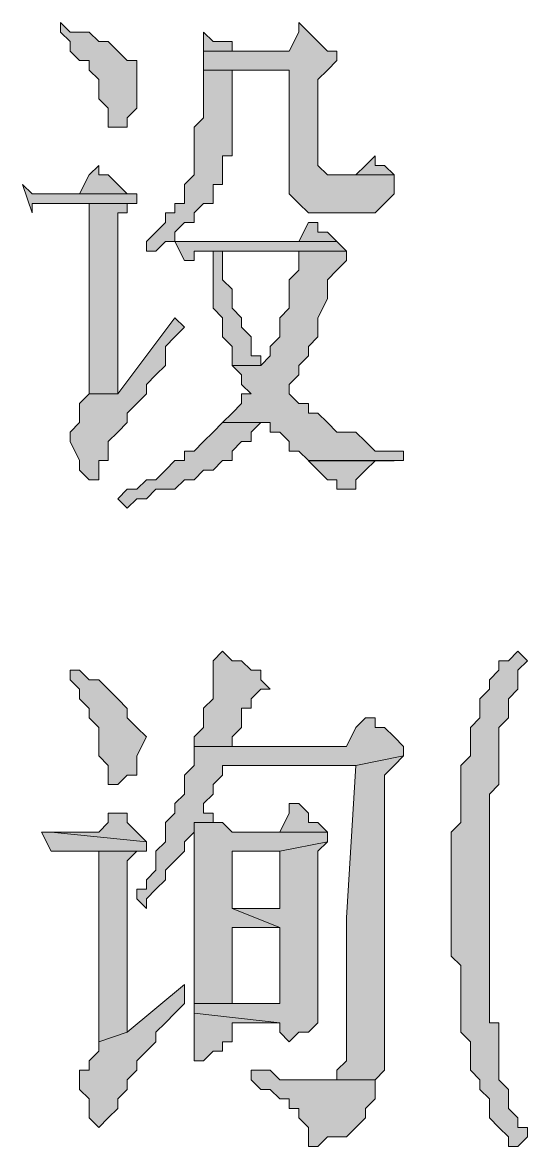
# Model space of a CAD drawing. Header units: millimetres. Extents: x 6 to 291, y 4 to 206.
# Drawn here: x 116.925 to 119.168, y 10.16 to 15.155 of the extents above; entities that cross this region are included whole.
import ezdxf

# ---------------------------------------------------------------- set-up
doc = ezdxf.new("R2010")
doc.units = ezdxf.units.MM
doc.layers.add('C00-00-00', color=7, linetype='Continuous')

msp = doc.modelspace()

# ---------------------------------------------------------------- hatches: boundary and pattern name
at = {"layer": 'C00-00-00'}
h = msp.add_hatch(color=256, dxfattribs=at)
h.dxf.hatch_style = 2
h.paths.add_polyline_path([(117.093999, 15.155341), (117.093999, 15.113008), (117.136333, 15.070674), (117.136333, 15.028341), (117.178666, 14.986008), (117.220999, 14.986008), (117.220999, 14.943674), (117.263333, 14.901341), (117.263333, 14.859008), (117.263333, 14.816674), (117.305666, 14.774341), (117.305666, 14.732008), (117.305666, 14.689674), (117.347999, 14.689674), (117.390333, 14.689674), (117.390333, 14.732008), (117.432666, 14.774341), (117.432666, 14.816674), (117.432666, 14.859008), (117.432666, 14.901341), (117.432666, 14.943674), (117.432666, 14.986008), (117.390333, 14.986008), (117.347999, 15.028341), (117.305666, 15.070674), (117.263333, 15.070674), (117.220999, 15.113008), (117.178666, 15.113008), (117.136333, 15.113008)])
h = msp.add_hatch(color=256, dxfattribs=at)
h.dxf.hatch_style = 2
h.paths.add_polyline_path([(118.152333, 15.155341), (118.152333, 15.113008), (118.109999, 15.028341), (117.728999, 15.028341), (117.728999, 14.986008), (117.728999, 14.943674), (118.109999, 14.943674), (118.109999, 14.393341), (118.152333, 14.351008), (118.194666, 14.308674), (118.490999, 14.308674), (118.533333, 14.351008), (118.575666, 14.393341), (118.575666, 14.478008), (118.363999, 14.478008), (118.279333, 14.478008), (118.236999, 14.520341), (118.236999, 14.901341), (118.279333, 14.943674), (118.321666, 14.986008), (118.321666, 15.028341), (118.279333, 15.028341), (118.236999, 15.070674), (118.194666, 15.113008)])
h = msp.add_hatch(color=256, dxfattribs=at)
h.dxf.hatch_style = 2
h.paths.add_polyline_path([(117.728998, 15.112999), (117.728998, 15.028332), (117.855998, 15.028332), (117.855998, 15.070665), (117.813664, 15.070665), (117.771331, 15.070665)])
h = msp.add_hatch(color=256, dxfattribs=at)
h.dxf.hatch_style = 2
h.paths.add_polyline_path([(117.728998, 14.943661), (117.728998, 14.731995), (117.686664, 14.689661), (117.686664, 14.520328), (117.686664, 14.477995), (117.644331, 14.435661), (117.644331, 14.393328), (117.644331, 14.350995), (117.601998, 14.350995), (117.601998, 14.308661), (117.559664, 14.308661), (117.559664, 14.266328), (117.517331, 14.223995), (117.474998, 14.181661), (117.474998, 14.139328), (117.517331, 14.139328), (117.559664, 14.181661), (117.601998, 14.181661), (117.601998, 14.223995), (117.644331, 14.266328), (117.686664, 14.266328), (117.686664, 14.308661), (117.728998, 14.350995), (117.771331, 14.350995), (117.771331, 14.393328), (117.771331, 14.435661), (117.813664, 14.435661), (117.813664, 14.477995), (117.813664, 14.520328), (117.813664, 14.562661), (117.855998, 14.562661), (117.855998, 14.689661), (117.855998, 14.731995), (117.855998, 14.943661), (118.109998, 14.943661)])
h = msp.add_hatch(color=256, dxfattribs=at)
h.dxf.hatch_style = 2
h.paths.add_polyline_path([(118.490999, 14.562677), (118.448666, 14.520343), (118.406332, 14.47801), (118.363999, 14.47801), (118.575666, 14.47801), (118.533332, 14.520343), (118.490999, 14.520343)])
h = msp.add_hatch(color=256, dxfattribs=at)
h.dxf.hatch_style = 2
h.paths.add_polyline_path([(117.263337, 14.520334), (117.221003, 14.478001), (117.17867, 14.393334), (117.009337, 14.393334), (117.43267, 14.393334), (117.390337, 14.393334), (117.348003, 14.435668), (117.30567, 14.478001), (117.263337, 14.478001)])
h = msp.add_hatch(color=256, dxfattribs=at)
h.dxf.hatch_style = 2
h.paths.add_polyline_path([(116.92467, 14.435666), (116.967003, 14.308666), (116.967003, 14.350999), (117.390337, 14.350999), (117.43267, 14.350999), (117.43267, 14.393333), (117.009337, 14.393333), (116.967003, 14.393333)])
h = msp.add_hatch(color=256, dxfattribs=at)
h.dxf.hatch_style = 2
h.paths.add_polyline_path([(117.390331, 14.350997), (117.220998, 14.350997), (117.220998, 13.546664), (117.220998, 13.504331), (117.347998, 13.504331), (117.347998, 14.308664), (117.390331, 14.308664)])
h = msp.add_hatch(color=256, dxfattribs=at)
h.dxf.hatch_style = 2
h.paths.add_polyline_path([(118.194667, 14.266329), (118.152334, 14.181662), (117.686667, 14.181662), (118.321667, 14.181662), (118.279334, 14.223995), (118.237, 14.223995), (118.237, 14.266329)])
h = msp.add_hatch(color=256, dxfattribs=at)
h.dxf.hatch_style = 2
h.paths.add_polyline_path([(117.602003, 14.181676), (117.644336, 14.09701), (117.68667, 14.09701), (117.68667, 14.139343), (118.364003, 14.139343), (118.32167, 14.181676), (117.68667, 14.181676)])
h = msp.add_hatch(color=256, dxfattribs=at)
h.dxf.hatch_style = 2
h.paths.add_polyline_path([(117.813666, 14.139334), (117.771333, 14.139334), (117.771333, 14.054667), (117.771333, 14.012334), (117.771333, 13.970001), (117.771333, 13.885334), (117.813666, 13.843001), (117.813666, 13.800667), (117.813666, 13.758334), (117.856, 13.716001), (117.856, 13.673667), (117.856, 13.631334), (117.983, 13.631334), (117.983, 13.673667), (117.940666, 13.673667), (117.940666, 13.716001), (117.940666, 13.758334), (117.898333, 13.800667), (117.898333, 13.843001), (117.856, 13.885334), (117.856, 13.927667), (117.856, 13.970001), (117.813666, 14.012334), (117.813666, 14.054667)])
h = msp.add_hatch(color=256, dxfattribs=at)
h.dxf.hatch_style = 2
h.paths.add_polyline_path([(118.363996, 14.139334), (118.152329, 14.139334), (118.152329, 14.097001), (118.152329, 14.054667), (118.109996, 14.012334), (118.109996, 13.970001), (118.109996, 13.927667), (118.109996, 13.885334), (118.067663, 13.843001), (118.067663, 13.800667), (118.067663, 13.758334), (118.025329, 13.716001), (118.025329, 13.673667), (117.982996, 13.631334), (117.855996, 13.631334), (117.898329, 13.589001), (117.898329, 13.546667), (117.940663, 13.504334), (117.898329, 13.504334), (117.898329, 13.462001), (117.855996, 13.419667), (117.813663, 13.377334), (118.025329, 13.377334), (118.025329, 13.335001), (118.067663, 13.335001), (118.109996, 13.292667), (118.109996, 13.250334), (118.152329, 13.250334), (118.194663, 13.208001), (118.617996, 13.208001), (118.617996, 13.250334), (118.575663, 13.250334), (118.533329, 13.250334), (118.490996, 13.250334), (118.448663, 13.292667), (118.406329, 13.335001), (118.363996, 13.335001), (118.321663, 13.335001), (118.279329, 13.377334), (118.236996, 13.419667), (118.194663, 13.419667), (118.194663, 13.462001), (118.152329, 13.462001), (118.109996, 13.504334), (118.109996, 13.546667), (118.152329, 13.589001), (118.152329, 13.631334), (118.194663, 13.673667), (118.194663, 13.716001), (118.236996, 13.758334), (118.236996, 13.800667), (118.236996, 13.843001), (118.279329, 13.927667), (118.279329, 13.970001), (118.279329, 14.012334), (118.321663, 14.054667), (118.363996, 14.097001)])
h = msp.add_hatch(color=256, dxfattribs=at)
h.dxf.hatch_style = 2
h.paths.add_polyline_path([(117.602003, 13.843002), (117.348003, 13.504335), (117.221003, 13.504335), (117.17867, 13.462002), (117.17867, 13.419669), (117.17867, 13.377335), (117.136336, 13.335002), (117.136336, 13.292669), (117.17867, 13.208002), (117.17867, 13.165669), (117.221003, 13.123335), (117.263336, 13.123335), (117.263336, 13.165669), (117.263336, 13.208002), (117.30567, 13.208002), (117.30567, 13.250335), (117.30567, 13.292669), (117.348003, 13.335002), (117.390336, 13.377335), (117.390336, 13.419669), (117.43267, 13.462002), (117.475003, 13.504335), (117.475003, 13.546669), (117.517336, 13.589002), (117.55967, 13.631335), (117.55967, 13.716002), (117.602003, 13.758335), (117.644336, 13.800669)])
h = msp.add_hatch(color=256, dxfattribs=at)
h.dxf.hatch_style = 2
h.paths.add_polyline_path([(117.813666, 13.377333), (117.771333, 13.334999), (117.729, 13.292666), (117.686666, 13.250333), (117.644333, 13.250333), (117.644333, 13.207999), (117.602, 13.207999), (117.559666, 13.165666), (117.517333, 13.123333), (117.475, 13.123333), (117.432666, 13.080999), (117.390333, 13.080999), (117.348, 13.038666), (117.390333, 12.996333), (117.432666, 13.038666), (117.475, 13.038666), (117.517333, 13.080999), (117.559666, 13.080999), (117.602, 13.080999), (117.644333, 13.123333), (117.686666, 13.123333), (117.729, 13.165666), (117.771333, 13.165666), (117.813666, 13.207999), (117.856, 13.207999), (117.856, 13.250333), (117.898333, 13.292666), (117.940666, 13.292666), (117.940666, 13.334999), (117.983, 13.377333), (118.025333, 13.377333)])
h = msp.add_hatch(color=256, dxfattribs=at)
h.dxf.hatch_style = 2
h.paths.add_polyline_path([(118.194667, 13.207995), (118.237, 13.165662), (118.279334, 13.123329), (118.321667, 13.123329), (118.321667, 13.080995), (118.364, 13.080995), (118.406334, 13.080995), (118.406334, 13.123329), (118.448667, 13.165662), (118.491, 13.207995), (118.575667, 13.207995)])
h = msp.add_hatch(color=256, dxfattribs=at)
h.dxf.hatch_style = 2
h.paths.add_polyline_path([(117.813666, 12.361342), (117.771333, 12.319008), (117.771333, 12.276675), (117.771333, 12.192008), (117.771333, 12.149675), (117.729, 12.107342), (117.729, 12.065008), (117.729, 12.022675), (117.686666, 11.980342), (117.686666, 11.938008), (117.856, 11.938008), (117.856, 11.980342), (117.898333, 12.022675), (117.898333, 12.065008), (117.898333, 12.107342), (117.940666, 12.107342), (117.940666, 12.149675), (117.983, 12.192008), (118.025333, 12.192008), (117.983, 12.234342), (117.983, 12.276675), (117.940666, 12.276675), (117.898333, 12.319008), (117.856, 12.319008)])
h = msp.add_hatch(color=256, dxfattribs=at)
h.dxf.hatch_style = 2
h.paths.add_polyline_path([(117.813666, 12.361342), (117.771333, 12.319008), (117.771333, 12.276675), (117.771333, 12.192008), (117.771333, 12.149675), (117.729, 12.107342), (117.729, 12.065008), (117.729, 12.022675), (117.686666, 11.980342), (117.686666, 11.938008), (117.856, 11.938008), (117.856, 11.980342), (117.898333, 12.022675), (117.898333, 12.065008), (117.898333, 12.107342), (117.940666, 12.107342), (117.940666, 12.149675), (117.983, 12.192008), (118.025333, 12.192008), (117.983, 12.234342), (117.983, 12.276675), (117.940666, 12.276675), (117.898333, 12.319008), (117.856, 12.319008)])
h = msp.add_hatch(color=256, dxfattribs=at)
h.dxf.hatch_style = 2
h.paths.add_polyline_path([(119.125997, 12.361342), (119.083664, 12.319008), (119.041331, 12.319008), (119.041331, 12.276675), (118.998997, 12.234342), (118.998997, 12.192008), (118.956664, 12.149675), (118.956664, 12.107342), (118.956664, 12.065008), (118.914331, 12.022675), (118.914331, 11.980342), (118.914331, 11.938008), (118.914331, 11.895675), (118.871997, 11.853342), (118.871997, 11.811008), (118.871997, 11.768675), (118.871997, 11.599342), (118.829664, 11.557008), (118.829664, 11.387675), (118.829664, 11.345342), (118.829664, 11.006675), (118.871997, 10.964342), (118.871997, 10.795008), (118.871997, 10.752675), (118.871997, 10.668008), (118.914331, 10.625675), (118.914331, 10.583342), (118.914331, 10.541008), (118.914331, 10.498675), (118.956664, 10.456342), (118.956664, 10.414008), (118.998997, 10.371675), (118.998997, 10.329342), (118.998997, 10.287008), (119.041331, 10.244675), (119.083664, 10.202342), (119.083664, 10.160008), (119.125997, 10.160008), (119.168331, 10.202342), (119.168331, 10.244675), (119.125997, 10.244675), (119.125997, 10.287008), (119.083664, 10.329342), (119.083664, 10.371675), (119.083664, 10.414008), (119.041331, 10.456342), (119.041331, 10.498675), (119.041331, 10.583342), (119.041331, 10.710342), (118.998997, 10.710342), (118.998997, 11.726342), (119.041331, 11.768675), (119.041331, 11.938008), (119.041331, 11.980342), (119.041331, 12.022675), (119.083664, 12.065008), (119.083664, 12.107342), (119.083664, 12.149675), (119.125997, 12.192008), (119.125997, 12.234342), (119.125997, 12.276675), (119.168331, 12.319008)])
h = msp.add_hatch(color=256, dxfattribs=at)
h.dxf.hatch_style = 2
h.paths.add_polyline_path([(119.125997, 12.361342), (119.083664, 12.319008), (119.041331, 12.319008), (119.041331, 12.276675), (118.998997, 12.234342), (118.998997, 12.192008), (118.956664, 12.149675), (118.956664, 12.107342), (118.956664, 12.065008), (118.914331, 12.022675), (118.914331, 11.980342), (118.914331, 11.938008), (118.914331, 11.895675), (118.871997, 11.853342), (118.871997, 11.811008), (118.871997, 11.768675), (118.871997, 11.599342), (118.829664, 11.557008), (118.829664, 11.387675), (118.829664, 11.345342), (118.829664, 11.006675), (118.871997, 10.964342), (118.871997, 10.795008), (118.871997, 10.752675), (118.871997, 10.668008), (118.914331, 10.625675), (118.914331, 10.583342), (118.914331, 10.541008), (118.914331, 10.498675), (118.956664, 10.456342), (118.956664, 10.414008), (118.998997, 10.371675), (118.998997, 10.329342), (118.998997, 10.287008), (119.041331, 10.244675), (119.083664, 10.202342), (119.083664, 10.160008), (119.125997, 10.160008), (119.168331, 10.202342), (119.168331, 10.244675), (119.125997, 10.244675), (119.125997, 10.287008), (119.083664, 10.329342), (119.083664, 10.371675), (119.083664, 10.414008), (119.041331, 10.456342), (119.041331, 10.498675), (119.041331, 10.583342), (119.041331, 10.710342), (118.998997, 10.710342), (118.998997, 11.726342), (119.041331, 11.768675), (119.041331, 11.938008), (119.041331, 11.980342), (119.041331, 12.022675), (119.083664, 12.065008), (119.083664, 12.107342), (119.083664, 12.149675), (119.125997, 12.192008), (119.125997, 12.234342), (119.125997, 12.276675), (119.168331, 12.319008)])
h = msp.add_hatch(color=256, dxfattribs=at)
h.dxf.hatch_style = 2
h.paths.add_polyline_path([(117.136334, 12.276673), (117.136334, 12.23434), (117.178667, 12.192006), (117.178667, 12.149673), (117.221, 12.10734), (117.221, 12.065006), (117.263334, 12.022673), (117.263334, 11.98034), (117.263334, 11.938006), (117.263334, 11.895673), (117.305667, 11.85334), (117.305667, 11.811006), (117.305667, 11.768673), (117.348, 11.768673), (117.390334, 11.811006), (117.432667, 11.811006), (117.432667, 11.85334), (117.432667, 11.895673), (117.475, 11.98034), (117.432667, 12.022673), (117.390334, 12.065006), (117.390334, 12.10734), (117.348, 12.149673), (117.305667, 12.192006), (117.263334, 12.23434), (117.221, 12.23434), (117.178667, 12.276673)])
h = msp.add_hatch(color=256, dxfattribs=at)
h.dxf.hatch_style = 2
h.paths.add_polyline_path([(117.136334, 12.276673), (117.136334, 12.23434), (117.178667, 12.192006), (117.178667, 12.149673), (117.221, 12.10734), (117.221, 12.065006), (117.263334, 12.022673), (117.263334, 11.98034), (117.263334, 11.938006), (117.263334, 11.895673), (117.305667, 11.85334), (117.305667, 11.811006), (117.305667, 11.768673), (117.348, 11.768673), (117.390334, 11.811006), (117.432667, 11.811006), (117.432667, 11.85334), (117.432667, 11.895673), (117.475, 11.98034), (117.432667, 12.022673), (117.390334, 12.065006), (117.390334, 12.10734), (117.348, 12.149673), (117.305667, 12.192006), (117.263334, 12.23434), (117.221, 12.23434), (117.178667, 12.276673)])
h = msp.add_hatch(color=256, dxfattribs=at)
h.dxf.hatch_style = 2
h.paths.add_polyline_path([(118.448665, 12.06501), (118.406331, 12.022676), (118.363998, 11.93801), (117.855998, 11.93801), (117.686665, 11.93801), (117.686665, 11.895676), (117.686665, 11.853343), (117.644331, 11.81101), (117.644331, 11.768676), (117.644331, 11.726343), (117.601998, 11.68401), (117.601998, 11.641676), (117.559665, 11.599343), (117.559665, 11.55701), (117.559665, 11.514676), (117.517331, 11.472343), (117.517331, 11.43001), (117.517331, 11.387676), (117.474998, 11.345343), (117.474998, 11.30301), (117.432665, 11.30301), (117.432665, 11.260676), (117.474998, 11.218343), (117.474998, 11.260676), (117.517331, 11.30301), (117.559665, 11.345343), (117.559665, 11.387676), (117.601998, 11.43001), (117.644331, 11.472343), (117.644331, 11.514676), (117.686665, 11.55701), (117.686665, 11.599343), (117.813665, 11.599343), (117.771331, 11.599343), (117.771331, 11.641676), (117.728998, 11.641676), (117.728998, 11.68401), (117.771331, 11.726343), (117.771331, 11.768676), (117.813665, 11.81101), (117.813665, 11.853343), (118.406331, 11.853343), (118.617998, 11.895676), (118.617998, 11.93801), (118.575665, 11.980343), (118.533331, 12.022676), (118.490998, 12.022676), (118.490998, 12.06501)])
h = msp.add_hatch(color=256, dxfattribs=at)
h.dxf.hatch_style = 2
h.paths.add_polyline_path([(118.448665, 12.06501), (118.406331, 12.022676), (118.363998, 11.93801), (117.855998, 11.93801), (117.686665, 11.93801), (117.686665, 11.895676), (117.686665, 11.853343), (117.644331, 11.81101), (117.644331, 11.768676), (117.644331, 11.726343), (117.601998, 11.68401), (117.601998, 11.641676), (117.559665, 11.599343), (117.559665, 11.55701), (117.559665, 11.514676), (117.517331, 11.472343), (117.517331, 11.43001), (117.517331, 11.387676), (117.474998, 11.345343), (117.474998, 11.30301), (117.432665, 11.30301), (117.432665, 11.260676), (117.474998, 11.218343), (117.474998, 11.260676), (117.517331, 11.30301), (117.559665, 11.345343), (117.559665, 11.387676), (117.601998, 11.43001), (117.644331, 11.472343), (117.644331, 11.514676), (117.686665, 11.55701), (117.686665, 11.599343), (117.813665, 11.599343), (117.771331, 11.599343), (117.771331, 11.641676), (117.728998, 11.641676), (117.728998, 11.68401), (117.771331, 11.726343), (117.771331, 11.768676), (117.813665, 11.81101), (117.813665, 11.853343), (118.406331, 11.853343), (118.617998, 11.895676), (118.617998, 11.93801), (118.575665, 11.980343), (118.533331, 12.022676), (118.490998, 12.022676), (118.490998, 12.06501)])
h = msp.add_hatch(color=256, dxfattribs=at)
h.dxf.hatch_style = 2
h.paths.add_polyline_path([(118.618002, 11.895672), (118.406335, 11.853339), (118.364002, 11.176006), (118.364002, 10.668006), (118.364002, 10.625672), (118.364002, 10.541006), (118.321669, 10.498672), (118.321669, 10.456339), (118.279335, 10.456339), (118.237002, 10.456339), (118.194669, 10.456339), (118.491002, 10.456339), (118.533335, 10.498672), (118.533335, 10.541006), (118.533335, 10.668006), (118.533335, 10.752672), (118.533335, 11.811006), (118.575669, 11.853339)])
h = msp.add_hatch(color=256, dxfattribs=at)
h.dxf.hatch_style = 2
h.paths.add_polyline_path([(118.618002, 11.895672), (118.406335, 11.853339), (118.364002, 11.176006), (118.364002, 10.668006), (118.364002, 10.625672), (118.364002, 10.541006), (118.321669, 10.498672), (118.321669, 10.456339), (118.279335, 10.456339), (118.237002, 10.456339), (118.194669, 10.456339), (118.491002, 10.456339), (118.533335, 10.498672), (118.533335, 10.541006), (118.533335, 10.668006), (118.533335, 10.752672), (118.533335, 11.811006), (118.575669, 11.853339)])
h = msp.add_hatch(color=256, dxfattribs=at)
h.dxf.hatch_style = 2
h.paths.add_polyline_path([(117.305663, 11.641666), (117.305663, 11.599333), (117.263329, 11.557), (117.051663, 11.557), (117.474996, 11.514666), (117.432663, 11.557), (117.390329, 11.599333), (117.390329, 11.641666), (117.347996, 11.641666)])
h = msp.add_hatch(color=256, dxfattribs=at)
h.dxf.hatch_style = 2
h.paths.add_polyline_path([(117.305663, 11.641666), (117.305663, 11.599333), (117.263329, 11.557), (117.051663, 11.557), (117.474996, 11.514666), (117.432663, 11.557), (117.390329, 11.599333), (117.390329, 11.641666), (117.347996, 11.641666)])
h = msp.add_hatch(color=256, dxfattribs=at)
h.dxf.hatch_style = 2
h.paths.add_polyline_path([(118.109998, 11.684009), (118.109998, 11.641675), (118.067665, 11.557009), (117.855998, 11.557009), (118.279332, 11.557009), (118.236998, 11.599342), (118.194665, 11.599342), (118.194665, 11.641675), (118.152332, 11.684009)])
h = msp.add_hatch(color=256, dxfattribs=at)
h.dxf.hatch_style = 2
h.paths.add_polyline_path([(118.109998, 11.684009), (118.109998, 11.641675), (118.067665, 11.557009), (117.855998, 11.557009), (118.279332, 11.557009), (118.236998, 11.599342), (118.194665, 11.599342), (118.194665, 11.641675), (118.152332, 11.684009)])
h = msp.add_hatch(color=256, dxfattribs=at)
h.dxf.hatch_style = 2
h.paths.add_polyline_path([(117.813666, 11.59934), (117.686666, 11.59934), (117.686666, 10.795007), (117.856, 10.795007), (117.856, 11.133674), (118.067666, 11.133674), (117.856, 11.21834), (117.856, 11.47234), (118.067666, 11.47234), (118.279333, 11.514674), (118.279333, 11.557007), (117.856, 11.557007)])
h = msp.add_hatch(color=256, dxfattribs=at)
h.dxf.hatch_style = 2
h.paths.add_polyline_path([(117.813666, 11.59934), (117.686666, 11.59934), (117.686666, 10.795007), (117.856, 10.795007), (117.856, 11.133674), (118.067666, 11.133674), (117.856, 11.21834), (117.856, 11.47234), (118.067666, 11.47234), (118.279333, 11.514674), (118.279333, 11.557007), (117.856, 11.557007)])
h = msp.add_hatch(color=256, dxfattribs=at)
h.dxf.hatch_style = 2
h.paths.add_polyline_path([(117.009331, 11.556998), (117.051664, 11.472331), (117.263331, 11.472331), (117.474997, 11.472331), (117.474997, 11.514665), (117.051664, 11.556998)])
h = msp.add_hatch(color=256, dxfattribs=at)
h.dxf.hatch_style = 2
h.paths.add_polyline_path([(117.009331, 11.556998), (117.051664, 11.472331), (117.263331, 11.472331), (117.474997, 11.472331), (117.474997, 11.514665), (117.051664, 11.556998)])
h = msp.add_hatch(color=256, dxfattribs=at)
h.dxf.hatch_style = 2
h.paths.add_polyline_path([(118.279336, 11.514672), (118.067669, 11.472338), (118.067669, 11.218338), (117.856002, 11.218338), (118.067669, 11.133672), (118.067669, 10.795005), (117.856002, 10.795005), (117.686669, 10.795005), (117.686669, 10.752672), (118.067669, 10.710338), (118.067669, 10.668005), (118.110002, 10.625672), (118.152336, 10.668005), (118.194669, 10.668005), (118.237002, 10.710338), (118.237002, 11.472338)])
h = msp.add_hatch(color=256, dxfattribs=at)
h.dxf.hatch_style = 2
h.paths.add_polyline_path([(118.279336, 11.514672), (118.067669, 11.472338), (118.067669, 11.218338), (117.856002, 11.218338), (118.067669, 11.133672), (118.067669, 10.795005), (117.856002, 10.795005), (117.686669, 10.795005), (117.686669, 10.752672), (118.067669, 10.710338), (118.067669, 10.668005), (118.110002, 10.625672), (118.152336, 10.668005), (118.194669, 10.668005), (118.237002, 10.710338), (118.237002, 11.472338)])
h = msp.add_hatch(color=256, dxfattribs=at)
h.dxf.hatch_style = 2
h.paths.add_polyline_path([(117.475, 11.472329), (117.263333, 11.472329), (117.263333, 10.625663), (117.390333, 10.667996), (117.390333, 11.429996), (117.432667, 11.472329)])
h = msp.add_hatch(color=256, dxfattribs=at)
h.dxf.hatch_style = 2
h.paths.add_polyline_path([(117.475, 11.472329), (117.263333, 11.472329), (117.263333, 10.625663), (117.390333, 10.667996), (117.390333, 11.429996), (117.432667, 11.472329)])
h = msp.add_hatch(color=256, dxfattribs=at)
h.dxf.hatch_style = 2
h.paths.add_polyline_path([(117.644337, 10.879665), (117.390337, 10.667999), (117.263337, 10.625665), (117.263337, 10.583332), (117.221004, 10.540999), (117.221004, 10.498665), (117.178671, 10.498665), (117.178671, 10.456332), (117.178671, 10.413999), (117.221004, 10.371665), (117.221004, 10.329332), (117.221004, 10.286999), (117.263337, 10.244665), (117.305671, 10.286999), (117.348004, 10.329332), (117.348004, 10.371665), (117.390337, 10.413999), (117.390337, 10.456332), (117.432671, 10.498665), (117.432671, 10.540999), (117.475004, 10.583332), (117.517337, 10.625665), (117.517337, 10.667999), (117.559671, 10.710332), (117.602004, 10.752665), (117.644337, 10.794999), (117.644337, 10.837332)])
h = msp.add_hatch(color=256, dxfattribs=at)
h.dxf.hatch_style = 2
h.paths.add_polyline_path([(117.644337, 10.879665), (117.390337, 10.667999), (117.263337, 10.625665), (117.263337, 10.583332), (117.221004, 10.540999), (117.221004, 10.498665), (117.178671, 10.498665), (117.178671, 10.456332), (117.178671, 10.413999), (117.221004, 10.371665), (117.221004, 10.329332), (117.221004, 10.286999), (117.263337, 10.244665), (117.305671, 10.286999), (117.348004, 10.329332), (117.348004, 10.371665), (117.390337, 10.413999), (117.390337, 10.456332), (117.432671, 10.498665), (117.432671, 10.540999), (117.475004, 10.583332), (117.517337, 10.625665), (117.517337, 10.667999), (117.559671, 10.710332), (117.602004, 10.752665), (117.644337, 10.794999), (117.644337, 10.837332)])
h = msp.add_hatch(color=256, dxfattribs=at)
h.dxf.hatch_style = 2
h.paths.add_polyline_path([(117.686663, 10.75267), (117.686663, 10.62567), (117.686663, 10.583337), (117.686663, 10.541004), (117.728997, 10.541004), (117.77133, 10.583337), (117.813663, 10.583337), (117.813663, 10.62567), (117.855997, 10.62567), (117.855997, 10.710337), (118.067663, 10.710337)])
h = msp.add_hatch(color=256, dxfattribs=at)
h.dxf.hatch_style = 2
h.paths.add_polyline_path([(117.686663, 10.75267), (117.686663, 10.62567), (117.686663, 10.583337), (117.686663, 10.541004), (117.728997, 10.541004), (117.77133, 10.583337), (117.813663, 10.583337), (117.813663, 10.62567), (117.855997, 10.62567), (117.855997, 10.710337), (118.067663, 10.710337)])
h = msp.add_hatch(color=256, dxfattribs=at)
h.dxf.hatch_style = 2
h.paths.add_polyline_path([(117.940669, 10.498665), (117.940669, 10.456331), (117.983003, 10.413998), (118.025336, 10.413998), (118.067669, 10.371665), (118.110003, 10.371665), (118.110003, 10.329331), (118.152336, 10.329331), (118.152336, 10.286998), (118.194669, 10.244665), (118.194669, 10.202331), (118.194669, 10.159998), (118.237003, 10.159998), (118.279336, 10.202331), (118.321669, 10.202331), (118.364003, 10.202331), (118.406336, 10.244665), (118.448669, 10.286998), (118.448669, 10.329331), (118.491003, 10.371665), (118.491003, 10.413998), (118.491003, 10.456331), (118.152336, 10.456331), (118.110003, 10.456331), (118.067669, 10.456331), (118.025336, 10.498665)])
h = msp.add_hatch(color=256, dxfattribs=at)
h.dxf.hatch_style = 2
h.paths.add_polyline_path([(117.940669, 10.498665), (117.940669, 10.456331), (117.983003, 10.413998), (118.025336, 10.413998), (118.067669, 10.371665), (118.110003, 10.371665), (118.110003, 10.329331), (118.152336, 10.329331), (118.152336, 10.286998), (118.194669, 10.244665), (118.194669, 10.202331), (118.194669, 10.159998), (118.237003, 10.159998), (118.279336, 10.202331), (118.321669, 10.202331), (118.364003, 10.202331), (118.406336, 10.244665), (118.448669, 10.286998), (118.448669, 10.329331), (118.491003, 10.371665), (118.491003, 10.413998), (118.491003, 10.456331), (118.152336, 10.456331), (118.110003, 10.456331), (118.067669, 10.456331), (118.025336, 10.498665)])

# ---------------------------------------------------------------- linework, layer by layer
at = {"layer": 'C00-00-00', "lineweight": 13}
for points in [[(117.093999, 15.155341), (117.093999, 15.113008), (117.136333, 15.070674), (117.136333, 15.028341), (117.178666, 14.986008), (117.220999, 14.986008), (117.220999, 14.943674), (117.263333, 14.901341), (117.263333, 14.859008), (117.263333, 14.816674), (117.305666, 14.774341), (117.305666, 14.732008), (117.305666, 14.689674), (117.347999, 14.689674), (117.390333, 14.689674), (117.390333, 14.732008), (117.432666, 14.774341), (117.432666, 14.816674), (117.432666, 14.859008), (117.432666, 14.901341), (117.432666, 14.943674), (117.432666, 14.986008), (117.390333, 14.986008), (117.347999, 15.028341), (117.305666, 15.070674), (117.263333, 15.070674), (117.220999, 15.113008), (117.178666, 15.113008), (117.136333, 15.113008)], [(118.152333, 15.155341), (118.152333, 15.113008), (118.109999, 15.028341), (117.728999, 15.028341), (117.728999, 14.986008), (117.728999, 14.943674), (118.109999, 14.943674), (118.109999, 14.393341), (118.152333, 14.351008), (118.194666, 14.308674), (118.490999, 14.308674), (118.533333, 14.351008), (118.575666, 14.393341), (118.575666, 14.478008), (118.363999, 14.478008), (118.279333, 14.478008), (118.236999, 14.520341), (118.236999, 14.901341), (118.279333, 14.943674), (118.321666, 14.986008), (118.321666, 15.028341), (118.279333, 15.028341), (118.236999, 15.070674), (118.194666, 15.113008)], [(117.728998, 15.112999), (117.728998, 15.028332), (117.855998, 15.028332), (117.855998, 15.070665), (117.813664, 15.070665), (117.771331, 15.070665)], [(117.728998, 14.943661), (117.728998, 14.731995), (117.686664, 14.689661), (117.686664, 14.520328), (117.686664, 14.477995), (117.644331, 14.435661), (117.644331, 14.393328), (117.644331, 14.350995), (117.601998, 14.350995), (117.601998, 14.308661), (117.559664, 14.308661), (117.559664, 14.266328), (117.517331, 14.223995), (117.474998, 14.181661), (117.474998, 14.139328), (117.517331, 14.139328), (117.559664, 14.181661), (117.601998, 14.181661), (117.601998, 14.223995), (117.644331, 14.266328), (117.686664, 14.266328), (117.686664, 14.308661), (117.728998, 14.350995), (117.771331, 14.350995), (117.771331, 14.393328), (117.771331, 14.435661), (117.813664, 14.435661), (117.813664, 14.477995), (117.813664, 14.520328), (117.813664, 14.562661), (117.855998, 14.562661), (117.855998, 14.689661), (117.855998, 14.731995), (117.855998, 14.943661), (118.109998, 14.943661)], [(118.490999, 14.562677), (118.448666, 14.520343), (118.406332, 14.47801), (118.363999, 14.47801), (118.575666, 14.47801), (118.533332, 14.520343), (118.490999, 14.520343)], [(117.263337, 14.520334), (117.221003, 14.478001), (117.17867, 14.393334), (117.009337, 14.393334), (117.43267, 14.393334), (117.390337, 14.393334), (117.348003, 14.435668), (117.30567, 14.478001), (117.263337, 14.478001)], [(116.92467, 14.435666), (116.967003, 14.308666), (116.967003, 14.350999), (117.390337, 14.350999), (117.43267, 14.350999), (117.43267, 14.393333), (117.009337, 14.393333), (116.967003, 14.393333)], [(117.390331, 14.350997), (117.220998, 14.350997), (117.220998, 13.546664), (117.220998, 13.504331), (117.347998, 13.504331), (117.347998, 14.308664), (117.390331, 14.308664)], [(118.194667, 14.266329), (118.152334, 14.181662), (117.686667, 14.181662), (118.321667, 14.181662), (118.279334, 14.223995), (118.237, 14.223995), (118.237, 14.266329)], [(117.602003, 14.181676), (117.644336, 14.09701), (117.68667, 14.09701), (117.68667, 14.139343), (118.364003, 14.139343), (118.32167, 14.181676), (117.68667, 14.181676)], [(117.813666, 14.139334), (117.771333, 14.139334), (117.771333, 14.054667), (117.771333, 14.012334), (117.771333, 13.970001), (117.771333, 13.885334), (117.813666, 13.843001), (117.813666, 13.800667), (117.813666, 13.758334), (117.856, 13.716001), (117.856, 13.673667), (117.856, 13.631334), (117.983, 13.631334), (117.983, 13.673667), (117.940666, 13.673667), (117.940666, 13.716001), (117.940666, 13.758334), (117.898333, 13.800667), (117.898333, 13.843001), (117.856, 13.885334), (117.856, 13.927667), (117.856, 13.970001), (117.813666, 14.012334), (117.813666, 14.054667)], [(118.363996, 14.139334), (118.152329, 14.139334), (118.152329, 14.097001), (118.152329, 14.054667), (118.109996, 14.012334), (118.109996, 13.970001), (118.109996, 13.927667), (118.109996, 13.885334), (118.067663, 13.843001), (118.067663, 13.800667), (118.067663, 13.758334), (118.025329, 13.716001), (118.025329, 13.673667), (117.982996, 13.631334), (117.855996, 13.631334), (117.898329, 13.589001), (117.898329, 13.546667), (117.940663, 13.504334), (117.898329, 13.504334), (117.898329, 13.462001), (117.855996, 13.419667), (117.813663, 13.377334), (118.025329, 13.377334), (118.025329, 13.335001), (118.067663, 13.335001), (118.109996, 13.292667), (118.109996, 13.250334), (118.152329, 13.250334), (118.194663, 13.208001), (118.617996, 13.208001), (118.617996, 13.250334), (118.575663, 13.250334), (118.533329, 13.250334), (118.490996, 13.250334), (118.448663, 13.292667), (118.406329, 13.335001), (118.363996, 13.335001), (118.321663, 13.335001), (118.279329, 13.377334), (118.236996, 13.419667), (118.194663, 13.419667), (118.194663, 13.462001), (118.152329, 13.462001), (118.109996, 13.504334), (118.109996, 13.546667), (118.152329, 13.589001), (118.152329, 13.631334), (118.194663, 13.673667), (118.194663, 13.716001), (118.236996, 13.758334), (118.236996, 13.800667), (118.236996, 13.843001), (118.279329, 13.927667), (118.279329, 13.970001), (118.279329, 14.012334), (118.321663, 14.054667), (118.363996, 14.097001)], [(117.602003, 13.843002), (117.348003, 13.504335), (117.221003, 13.504335), (117.17867, 13.462002), (117.17867, 13.419669), (117.17867, 13.377335), (117.136336, 13.335002), (117.136336, 13.292669), (117.17867, 13.208002), (117.17867, 13.165669), (117.221003, 13.123335), (117.263336, 13.123335), (117.263336, 13.165669), (117.263336, 13.208002), (117.30567, 13.208002), (117.30567, 13.250335), (117.30567, 13.292669), (117.348003, 13.335002), (117.390336, 13.377335), (117.390336, 13.419669), (117.43267, 13.462002), (117.475003, 13.504335), (117.475003, 13.546669), (117.517336, 13.589002), (117.55967, 13.631335), (117.55967, 13.716002), (117.602003, 13.758335), (117.644336, 13.800669)], [(117.813666, 13.377333), (117.771333, 13.334999), (117.729, 13.292666), (117.686666, 13.250333), (117.644333, 13.250333), (117.644333, 13.207999), (117.602, 13.207999), (117.559666, 13.165666), (117.517333, 13.123333), (117.475, 13.123333), (117.432666, 13.080999), (117.390333, 13.080999), (117.348, 13.038666), (117.390333, 12.996333), (117.432666, 13.038666), (117.475, 13.038666), (117.517333, 13.080999), (117.559666, 13.080999), (117.602, 13.080999), (117.644333, 13.123333), (117.686666, 13.123333), (117.729, 13.165666), (117.771333, 13.165666), (117.813666, 13.207999), (117.856, 13.207999), (117.856, 13.250333), (117.898333, 13.292666), (117.940666, 13.292666), (117.940666, 13.334999), (117.983, 13.377333), (118.025333, 13.377333)], [(118.194667, 13.207995), (118.237, 13.165662), (118.279334, 13.123329), (118.321667, 13.123329), (118.321667, 13.080995), (118.364, 13.080995), (118.406334, 13.080995), (118.406334, 13.123329), (118.448667, 13.165662), (118.491, 13.207995), (118.575667, 13.207995)], [(117.813666, 12.361342), (117.771333, 12.319008), (117.771333, 12.276675), (117.771333, 12.192008), (117.771333, 12.149675), (117.729, 12.107342), (117.729, 12.065008), (117.729, 12.022675), (117.686666, 11.980342), (117.686666, 11.938008), (117.856, 11.938008), (117.856, 11.980342), (117.898333, 12.022675), (117.898333, 12.065008), (117.898333, 12.107342), (117.940666, 12.107342), (117.940666, 12.149675), (117.983, 12.192008), (118.025333, 12.192008), (117.983, 12.234342), (117.983, 12.276675), (117.940666, 12.276675), (117.898333, 12.319008), (117.856, 12.319008)], [(117.813666, 12.361342), (117.771333, 12.319008), (117.771333, 12.276675), (117.771333, 12.192008), (117.771333, 12.149675), (117.729, 12.107342), (117.729, 12.065008), (117.729, 12.022675), (117.686666, 11.980342), (117.686666, 11.938008), (117.856, 11.938008), (117.856, 11.980342), (117.898333, 12.022675), (117.898333, 12.065008), (117.898333, 12.107342), (117.940666, 12.107342), (117.940666, 12.149675), (117.983, 12.192008), (118.025333, 12.192008), (117.983, 12.234342), (117.983, 12.276675), (117.940666, 12.276675), (117.898333, 12.319008), (117.856, 12.319008)], [(119.125997, 12.361342), (119.083664, 12.319008), (119.041331, 12.319008), (119.041331, 12.276675), (118.998997, 12.234342), (118.998997, 12.192008), (118.956664, 12.149675), (118.956664, 12.107342), (118.956664, 12.065008), (118.914331, 12.022675), (118.914331, 11.980342), (118.914331, 11.938008), (118.914331, 11.895675), (118.871997, 11.853342), (118.871997, 11.811008), (118.871997, 11.768675), (118.871997, 11.599342), (118.829664, 11.557008), (118.829664, 11.387675), (118.829664, 11.345342), (118.829664, 11.006675), (118.871997, 10.964342), (118.871997, 10.795008), (118.871997, 10.752675), (118.871997, 10.668008), (118.914331, 10.625675), (118.914331, 10.583342), (118.914331, 10.541008), (118.914331, 10.498675), (118.956664, 10.456342), (118.956664, 10.414008), (118.998997, 10.371675), (118.998997, 10.329342), (118.998997, 10.287008), (119.041331, 10.244675), (119.083664, 10.202342), (119.083664, 10.160008), (119.125997, 10.160008), (119.168331, 10.202342), (119.168331, 10.244675), (119.125997, 10.244675), (119.125997, 10.287008), (119.083664, 10.329342), (119.083664, 10.371675), (119.083664, 10.414008), (119.041331, 10.456342), (119.041331, 10.498675), (119.041331, 10.583342), (119.041331, 10.710342), (118.998997, 10.710342), (118.998997, 11.726342), (119.041331, 11.768675), (119.041331, 11.938008), (119.041331, 11.980342), (119.041331, 12.022675), (119.083664, 12.065008), (119.083664, 12.107342), (119.083664, 12.149675), (119.125997, 12.192008), (119.125997, 12.234342), (119.125997, 12.276675), (119.168331, 12.319008)], [(119.125997, 12.361342), (119.083664, 12.319008), (119.041331, 12.319008), (119.041331, 12.276675), (118.998997, 12.234342), (118.998997, 12.192008), (118.956664, 12.149675), (118.956664, 12.107342), (118.956664, 12.065008), (118.914331, 12.022675), (118.914331, 11.980342), (118.914331, 11.938008), (118.914331, 11.895675), (118.871997, 11.853342), (118.871997, 11.811008), (118.871997, 11.768675), (118.871997, 11.599342), (118.829664, 11.557008), (118.829664, 11.387675), (118.829664, 11.345342), (118.829664, 11.006675), (118.871997, 10.964342), (118.871997, 10.795008), (118.871997, 10.752675), (118.871997, 10.668008), (118.914331, 10.625675), (118.914331, 10.583342), (118.914331, 10.541008), (118.914331, 10.498675), (118.956664, 10.456342), (118.956664, 10.414008), (118.998997, 10.371675), (118.998997, 10.329342), (118.998997, 10.287008), (119.041331, 10.244675), (119.083664, 10.202342), (119.083664, 10.160008), (119.125997, 10.160008), (119.168331, 10.202342), (119.168331, 10.244675), (119.125997, 10.244675), (119.125997, 10.287008), (119.083664, 10.329342), (119.083664, 10.371675), (119.083664, 10.414008), (119.041331, 10.456342), (119.041331, 10.498675), (119.041331, 10.583342), (119.041331, 10.710342), (118.998997, 10.710342), (118.998997, 11.726342), (119.041331, 11.768675), (119.041331, 11.938008), (119.041331, 11.980342), (119.041331, 12.022675), (119.083664, 12.065008), (119.083664, 12.107342), (119.083664, 12.149675), (119.125997, 12.192008), (119.125997, 12.234342), (119.125997, 12.276675), (119.168331, 12.319008)], [(117.136334, 12.276673), (117.136334, 12.23434), (117.178667, 12.192006), (117.178667, 12.149673), (117.221, 12.10734), (117.221, 12.065006), (117.263334, 12.022673), (117.263334, 11.98034), (117.263334, 11.938006), (117.263334, 11.895673), (117.305667, 11.85334), (117.305667, 11.811006), (117.305667, 11.768673), (117.348, 11.768673), (117.390334, 11.811006), (117.432667, 11.811006), (117.432667, 11.85334), (117.432667, 11.895673), (117.475, 11.98034), (117.432667, 12.022673), (117.390334, 12.065006), (117.390334, 12.10734), (117.348, 12.149673), (117.305667, 12.192006), (117.263334, 12.23434), (117.221, 12.23434), (117.178667, 12.276673)], [(117.136334, 12.276673), (117.136334, 12.23434), (117.178667, 12.192006), (117.178667, 12.149673), (117.221, 12.10734), (117.221, 12.065006), (117.263334, 12.022673), (117.263334, 11.98034), (117.263334, 11.938006), (117.263334, 11.895673), (117.305667, 11.85334), (117.305667, 11.811006), (117.305667, 11.768673), (117.348, 11.768673), (117.390334, 11.811006), (117.432667, 11.811006), (117.432667, 11.85334), (117.432667, 11.895673), (117.475, 11.98034), (117.432667, 12.022673), (117.390334, 12.065006), (117.390334, 12.10734), (117.348, 12.149673), (117.305667, 12.192006), (117.263334, 12.23434), (117.221, 12.23434), (117.178667, 12.276673)], [(118.448665, 12.06501), (118.406331, 12.022676), (118.363998, 11.93801), (117.855998, 11.93801), (117.686665, 11.93801), (117.686665, 11.895676), (117.686665, 11.853343), (117.644331, 11.81101), (117.644331, 11.768676), (117.644331, 11.726343), (117.601998, 11.68401), (117.601998, 11.641676), (117.559665, 11.599343), (117.559665, 11.55701), (117.559665, 11.514676), (117.517331, 11.472343), (117.517331, 11.43001), (117.517331, 11.387676), (117.474998, 11.345343), (117.474998, 11.30301), (117.432665, 11.30301), (117.432665, 11.260676), (117.474998, 11.218343), (117.474998, 11.260676), (117.517331, 11.30301), (117.559665, 11.345343), (117.559665, 11.387676), (117.601998, 11.43001), (117.644331, 11.472343), (117.644331, 11.514676), (117.686665, 11.55701), (117.686665, 11.599343), (117.813665, 11.599343), (117.771331, 11.599343), (117.771331, 11.641676), (117.728998, 11.641676), (117.728998, 11.68401), (117.771331, 11.726343), (117.771331, 11.768676), (117.813665, 11.81101), (117.813665, 11.853343), (118.406331, 11.853343), (118.617998, 11.895676), (118.617998, 11.93801), (118.575665, 11.980343), (118.533331, 12.022676), (118.490998, 12.022676), (118.490998, 12.06501)], [(118.448665, 12.06501), (118.406331, 12.022676), (118.363998, 11.93801), (117.855998, 11.93801), (117.686665, 11.93801), (117.686665, 11.895676), (117.686665, 11.853343), (117.644331, 11.81101), (117.644331, 11.768676), (117.644331, 11.726343), (117.601998, 11.68401), (117.601998, 11.641676), (117.559665, 11.599343), (117.559665, 11.55701), (117.559665, 11.514676), (117.517331, 11.472343), (117.517331, 11.43001), (117.517331, 11.387676), (117.474998, 11.345343), (117.474998, 11.30301), (117.432665, 11.30301), (117.432665, 11.260676), (117.474998, 11.218343), (117.474998, 11.260676), (117.517331, 11.30301), (117.559665, 11.345343), (117.559665, 11.387676), (117.601998, 11.43001), (117.644331, 11.472343), (117.644331, 11.514676), (117.686665, 11.55701), (117.686665, 11.599343), (117.813665, 11.599343), (117.771331, 11.599343), (117.771331, 11.641676), (117.728998, 11.641676), (117.728998, 11.68401), (117.771331, 11.726343), (117.771331, 11.768676), (117.813665, 11.81101), (117.813665, 11.853343), (118.406331, 11.853343), (118.617998, 11.895676), (118.617998, 11.93801), (118.575665, 11.980343), (118.533331, 12.022676), (118.490998, 12.022676), (118.490998, 12.06501)], [(118.618002, 11.895672), (118.406335, 11.853339), (118.364002, 11.176006), (118.364002, 10.668006), (118.364002, 10.625672), (118.364002, 10.541006), (118.321669, 10.498672), (118.321669, 10.456339), (118.279335, 10.456339), (118.237002, 10.456339), (118.194669, 10.456339), (118.491002, 10.456339), (118.533335, 10.498672), (118.533335, 10.541006), (118.533335, 10.668006), (118.533335, 10.752672), (118.533335, 11.811006), (118.575669, 11.853339)], [(118.618002, 11.895672), (118.406335, 11.853339), (118.364002, 11.176006), (118.364002, 10.668006), (118.364002, 10.625672), (118.364002, 10.541006), (118.321669, 10.498672), (118.321669, 10.456339), (118.279335, 10.456339), (118.237002, 10.456339), (118.194669, 10.456339), (118.491002, 10.456339), (118.533335, 10.498672), (118.533335, 10.541006), (118.533335, 10.668006), (118.533335, 10.752672), (118.533335, 11.811006), (118.575669, 11.853339)], [(117.305663, 11.641666), (117.305663, 11.599333), (117.263329, 11.557), (117.051663, 11.557), (117.474996, 11.514666), (117.432663, 11.557), (117.390329, 11.599333), (117.390329, 11.641666), (117.347996, 11.641666)], [(117.305663, 11.641666), (117.305663, 11.599333), (117.263329, 11.557), (117.051663, 11.557), (117.474996, 11.514666), (117.432663, 11.557), (117.390329, 11.599333), (117.390329, 11.641666), (117.347996, 11.641666)], [(118.109998, 11.684009), (118.109998, 11.641675), (118.067665, 11.557009), (117.855998, 11.557009), (118.279332, 11.557009), (118.236998, 11.599342), (118.194665, 11.599342), (118.194665, 11.641675), (118.152332, 11.684009)], [(118.109998, 11.684009), (118.109998, 11.641675), (118.067665, 11.557009), (117.855998, 11.557009), (118.279332, 11.557009), (118.236998, 11.599342), (118.194665, 11.599342), (118.194665, 11.641675), (118.152332, 11.684009)], [(117.813666, 11.59934), (117.686666, 11.59934), (117.686666, 10.795007), (117.856, 10.795007), (117.856, 11.133674), (118.067666, 11.133674), (117.856, 11.21834), (117.856, 11.47234), (118.067666, 11.47234), (118.279333, 11.514674), (118.279333, 11.557007), (117.856, 11.557007)], [(117.813666, 11.59934), (117.686666, 11.59934), (117.686666, 10.795007), (117.856, 10.795007), (117.856, 11.133674), (118.067666, 11.133674), (117.856, 11.21834), (117.856, 11.47234), (118.067666, 11.47234), (118.279333, 11.514674), (118.279333, 11.557007), (117.856, 11.557007)], [(117.009331, 11.556998), (117.051664, 11.472331), (117.263331, 11.472331), (117.474997, 11.472331), (117.474997, 11.514665), (117.051664, 11.556998)], [(117.009331, 11.556998), (117.051664, 11.472331), (117.263331, 11.472331), (117.474997, 11.472331), (117.474997, 11.514665), (117.051664, 11.556998)], [(118.279336, 11.514672), (118.067669, 11.472338), (118.067669, 11.218338), (117.856002, 11.218338), (118.067669, 11.133672), (118.067669, 10.795005), (117.856002, 10.795005), (117.686669, 10.795005), (117.686669, 10.752672), (118.067669, 10.710338), (118.067669, 10.668005), (118.110002, 10.625672), (118.152336, 10.668005), (118.194669, 10.668005), (118.237002, 10.710338), (118.237002, 11.472338)], [(118.279336, 11.514672), (118.067669, 11.472338), (118.067669, 11.218338), (117.856002, 11.218338), (118.067669, 11.133672), (118.067669, 10.795005), (117.856002, 10.795005), (117.686669, 10.795005), (117.686669, 10.752672), (118.067669, 10.710338), (118.067669, 10.668005), (118.110002, 10.625672), (118.152336, 10.668005), (118.194669, 10.668005), (118.237002, 10.710338), (118.237002, 11.472338)], [(117.475, 11.472329), (117.263333, 11.472329), (117.263333, 10.625663), (117.390333, 10.667996), (117.390333, 11.429996), (117.432667, 11.472329)], [(117.475, 11.472329), (117.263333, 11.472329), (117.263333, 10.625663), (117.390333, 10.667996), (117.390333, 11.429996), (117.432667, 11.472329)], [(117.644337, 10.879665), (117.390337, 10.667999), (117.263337, 10.625665), (117.263337, 10.583332), (117.221004, 10.540999), (117.221004, 10.498665), (117.178671, 10.498665), (117.178671, 10.456332), (117.178671, 10.413999), (117.221004, 10.371665), (117.221004, 10.329332), (117.221004, 10.286999), (117.263337, 10.244665), (117.305671, 10.286999), (117.348004, 10.329332), (117.348004, 10.371665), (117.390337, 10.413999), (117.390337, 10.456332), (117.432671, 10.498665), (117.432671, 10.540999), (117.475004, 10.583332), (117.517337, 10.625665), (117.517337, 10.667999), (117.559671, 10.710332), (117.602004, 10.752665), (117.644337, 10.794999), (117.644337, 10.837332)], [(117.644337, 10.879665), (117.390337, 10.667999), (117.263337, 10.625665), (117.263337, 10.583332), (117.221004, 10.540999), (117.221004, 10.498665), (117.178671, 10.498665), (117.178671, 10.456332), (117.178671, 10.413999), (117.221004, 10.371665), (117.221004, 10.329332), (117.221004, 10.286999), (117.263337, 10.244665), (117.305671, 10.286999), (117.348004, 10.329332), (117.348004, 10.371665), (117.390337, 10.413999), (117.390337, 10.456332), (117.432671, 10.498665), (117.432671, 10.540999), (117.475004, 10.583332), (117.517337, 10.625665), (117.517337, 10.667999), (117.559671, 10.710332), (117.602004, 10.752665), (117.644337, 10.794999), (117.644337, 10.837332)], [(117.686663, 10.75267), (117.686663, 10.62567), (117.686663, 10.583337), (117.686663, 10.541004), (117.728997, 10.541004), (117.77133, 10.583337), (117.813663, 10.583337), (117.813663, 10.62567), (117.855997, 10.62567), (117.855997, 10.710337), (118.067663, 10.710337)], [(117.686663, 10.75267), (117.686663, 10.62567), (117.686663, 10.583337), (117.686663, 10.541004), (117.728997, 10.541004), (117.77133, 10.583337), (117.813663, 10.583337), (117.813663, 10.62567), (117.855997, 10.62567), (117.855997, 10.710337), (118.067663, 10.710337)], [(117.940669, 10.498665), (117.940669, 10.456331), (117.983003, 10.413998), (118.025336, 10.413998), (118.067669, 10.371665), (118.110003, 10.371665), (118.110003, 10.329331), (118.152336, 10.329331), (118.152336, 10.286998), (118.194669, 10.244665), (118.194669, 10.202331), (118.194669, 10.159998), (118.237003, 10.159998), (118.279336, 10.202331), (118.321669, 10.202331), (118.364003, 10.202331), (118.406336, 10.244665), (118.448669, 10.286998), (118.448669, 10.329331), (118.491003, 10.371665), (118.491003, 10.413998), (118.491003, 10.456331), (118.152336, 10.456331), (118.110003, 10.456331), (118.067669, 10.456331), (118.025336, 10.498665)], [(117.940669, 10.498665), (117.940669, 10.456331), (117.983003, 10.413998), (118.025336, 10.413998), (118.067669, 10.371665), (118.110003, 10.371665), (118.110003, 10.329331), (118.152336, 10.329331), (118.152336, 10.286998), (118.194669, 10.244665), (118.194669, 10.202331), (118.194669, 10.159998), (118.237003, 10.159998), (118.279336, 10.202331), (118.321669, 10.202331), (118.364003, 10.202331), (118.406336, 10.244665), (118.448669, 10.286998), (118.448669, 10.329331), (118.491003, 10.371665), (118.491003, 10.413998), (118.491003, 10.456331), (118.152336, 10.456331), (118.110003, 10.456331), (118.067669, 10.456331), (118.025336, 10.498665)]]:
    msp.add_lwpolyline(points, close=True, dxfattribs=at)

doc.saveas('drawing.dxf')
